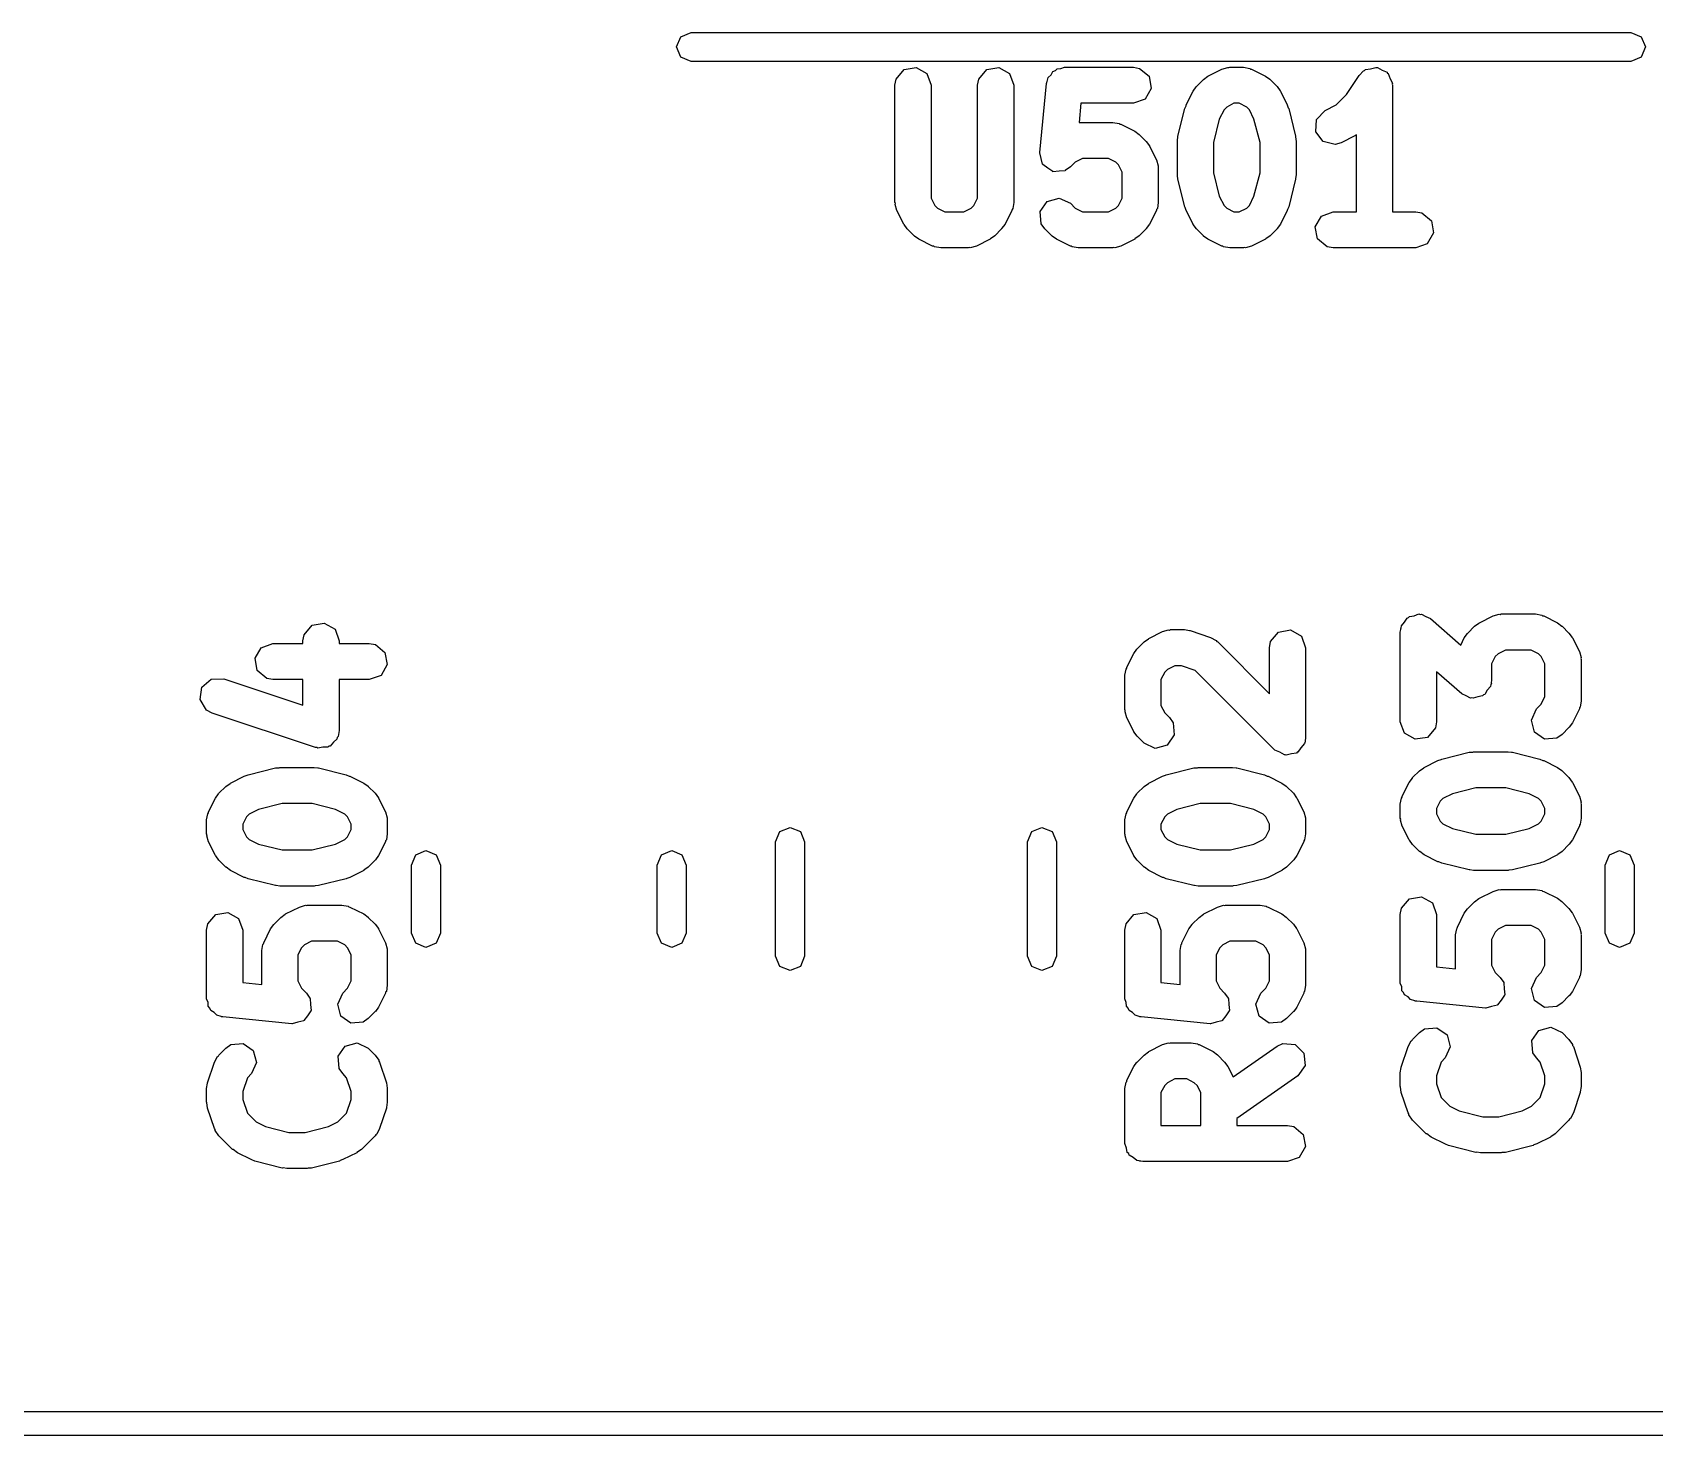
# Model space of a CAD drawing. Extents: x 59.1 to 151.1, y -119.5 to -80.2.
# Drawn here: x 104.79 to 111.52, y -118.05 to -112.23 of the extents above; entities that cross this region are included whole.
import ezdxf

# ---------------------------------------------------------------- set-up
doc = ezdxf.new("R2010")
doc.units = 0
doc.layers.add('BLACK', color=7, linetype='CONTINUOUS')

msp = doc.modelspace()

# ---------------------------------------------------------------- linework, layer by layer
at = {"layer": 'BLACK', "linetype": 'CONTINUOUS'}
for p, q in [((107.464, -112.288), (107.482, -112.246)), ((107.482, -112.246), (107.524, -112.228)), ((107.524, -112.228), (111.424, -112.228)), ((111.424, -112.228), (111.466, -112.246)), ((111.466, -112.246), (111.484, -112.288)), ((107.482, -112.33), (107.464, -112.288)), ((107.524, -112.348), (107.482, -112.33)), ((111.466, -112.33), (111.424, -112.348)), ((111.484, -112.288), (111.466, -112.33)), ((111.424, -112.348), (107.524, -112.348)), ((108.375, -112.422), (108.408, -112.382)), ((108.408, -112.382), (108.458, -112.374)), ((108.458, -112.374), (108.503, -112.399)), ((108.503, -112.399), (108.52, -112.447)), ((108.718, -112.422), (108.751, -112.382)), ((108.751, -112.382), (108.801, -112.374)), ((108.801, -112.374), (108.846, -112.399)), ((108.846, -112.399), (108.863, -112.447)), ((109.018, -112.404), (109.026, -112.39)), ((109.026, -112.39), (109.036, -112.386)), ((109.036, -112.386), (109.043, -112.379)), ((109.043, -112.379), (109.059, -112.378)), ((109.059, -112.378), (109.074, -112.372)), ((109.074, -112.372), (109.36, -112.372)), ((109.36, -112.372), (109.385, -112.377)), ((109.385, -112.377), (109.425, -112.41)), ((109.669, -112.409), (109.726, -112.38)), ((109.726, -112.38), (109.751, -112.373)), ((109.751, -112.373), (109.755, -112.374)), ((109.755, -112.374), (109.76, -112.372)), ((109.76, -112.372), (109.817, -112.372)), ((109.817, -112.372), (109.843, -112.377)), ((109.843, -112.377), (109.846, -112.38)), ((109.846, -112.38), (109.85, -112.38)), ((109.85, -112.38), (109.908, -112.409)), ((110.297, -112.406), (110.315, -112.387)), ((110.315, -112.387), (110.319, -112.386)), ((110.319, -112.386), (110.322, -112.382)), ((110.322, -112.382), (110.344, -112.379)), ((110.344, -112.379), (110.365, -112.373)), ((110.365, -112.373), (110.368, -112.374)), ((110.368, -112.374), (110.373, -112.374)), ((110.373, -112.374), (110.392, -112.384)), ((110.392, -112.384), (110.412, -112.393)), ((110.412, -112.393), (110.413, -112.397)), ((110.413, -112.397), (110.417, -112.399)), ((110.417, -112.399), (110.425, -112.42)), ((108.37, -112.447), (108.375, -112.422)), ((108.37, -112.933), (108.37, -112.447)), ((108.52, -112.447), (108.52, -112.915)), ((108.713, -112.447), (108.718, -112.422)), ((108.713, -112.915), (108.713, -112.447)), ((108.863, -112.447), (108.863, -112.933)), ((108.971, -112.726), (108.999, -112.44)), ((108.999, -112.44), (109, -112.436)), ((109, -112.434), (109.002, -112.432)), ((109, -112.436), (109, -112.434)), ((109.002, -112.432), (109.006, -112.415)), ((109.006, -112.415), (109.018, -112.404)), ((109.434, -112.46), (109.408, -112.505)), ((109.425, -112.41), (109.434, -112.46)), ((109.607, -112.471), (109.62, -112.453)), ((109.62, -112.453), (109.621, -112.452)), ((109.621, -112.452), (109.65, -112.423)), ((109.65, -112.423), (109.668, -112.41)), ((109.668, -112.41), (109.669, -112.409)), ((109.908, -112.409), (109.926, -112.422)), ((109.926, -112.422), (109.927, -112.423)), ((109.927, -112.423), (109.956, -112.452)), ((109.956, -112.452), (109.968, -112.47)), ((110.244, -112.485), (110.297, -112.406)), ((110.425, -112.42), (110.434, -112.439)), ((110.434, -112.439), (110.433, -112.443)), ((110.433, -112.443), (110.435, -112.447)), ((110.435, -112.447), (110.435, -112.972)), ((109.142, -112.522), (109.134, -112.601)), ((109.36, -112.522), (109.142, -112.522)), ((109.408, -112.505), (109.36, -112.522)), ((109.573, -112.544), (109.578, -112.532)), ((109.578, -112.528), (109.607, -112.471)), ((109.578, -112.532), (109.578, -112.528)), ((109.777, -112.522), (109.747, -112.538)), ((109.799, -112.522), (109.777, -112.522)), ((109.83, -112.538), (109.799, -112.522)), ((109.968, -112.47), (109.97, -112.471)), ((109.97, -112.471), (109.998, -112.528)), ((109.998, -112.528), (110.002, -112.541)), ((110.155, -112.552), (110.201, -112.529)), ((110.201, -112.529), (110.244, -112.485)), ((109.134, -112.601), (109.274, -112.601)), ((109.274, -112.601), (109.3, -112.606)), ((109.544, -112.658), (109.573, -112.544)), ((109.716, -112.588), (109.692, -112.685)), ((109.736, -112.549), (109.716, -112.588)), ((109.747, -112.538), (109.736, -112.549)), ((109.841, -112.549), (109.83, -112.538)), ((109.86, -112.588), (109.841, -112.549)), ((109.885, -112.685), (109.86, -112.588)), ((110.002, -112.541), (110.004, -112.544)), ((110.004, -112.544), (110.032, -112.658)), ((110.116, -112.64), (110.119, -112.589)), ((110.119, -112.589), (110.155, -112.552)), ((109.3, -112.606), (109.303, -112.608)), ((109.303, -112.608), (109.308, -112.609)), ((109.308, -112.609), (109.365, -112.637)), ((109.365, -112.637), (109.383, -112.651)), ((109.383, -112.651), (109.384, -112.652)), ((109.384, -112.652), (109.413, -112.68)), ((109.542, -112.676), (109.544, -112.661)), ((109.544, -112.661), (109.544, -112.658)), ((110.032, -112.658), (110.034, -112.673)), ((110.147, -112.681), (110.116, -112.64)), ((110.279, -112.657), (110.222, -112.686)), ((110.28, -112.656), (110.279, -112.657)), ((110.285, -112.653), (110.28, -112.656)), ((110.285, -112.972), (110.285, -112.653)), ((108.971, -112.727), (108.971, -112.726)), ((108.971, -112.726), (108.971, -112.726)), ((108.977, -112.751), (108.971, -112.727)), ((109.413, -112.68), (109.426, -112.698)), ((109.426, -112.698), (109.427, -112.7)), ((109.427, -112.7), (109.455, -112.757)), ((109.542, -112.819), (109.542, -112.676)), ((109.692, -112.685), (109.692, -112.81)), ((109.885, -112.81), (109.885, -112.685)), ((110.034, -112.673), (110.035, -112.676)), ((110.035, -112.676), (110.035, -112.819)), ((110.197, -112.693), (110.147, -112.681)), ((110.222, -112.686), (110.197, -112.693)), ((108.983, -112.775), (108.977, -112.751)), ((108.984, -112.776), (108.983, -112.775)), ((109.005, -112.791), (108.984, -112.776)), ((108.984, -112.776), (108.984, -112.776)), ((109.025, -112.805), (109.005, -112.791)), ((109.051, -112.803), (109.026, -112.806)), ((109.076, -112.802), (109.051, -112.803)), ((109.077, -112.801), (109.076, -112.802)), ((109.098, -112.786), (109.077, -112.801)), ((109.077, -112.801), (109.077, -112.801)), ((109.118, -112.766), (109.098, -112.786)), ((109.149, -112.751), (109.118, -112.766)), ((109.256, -112.751), (109.149, -112.751)), ((109.287, -112.766), (109.256, -112.751)), ((109.298, -112.778), (109.287, -112.766)), ((109.313, -112.808), (109.298, -112.778)), ((109.455, -112.757), (109.463, -112.782)), ((109.463, -112.782), (109.462, -112.786)), ((109.462, -112.786), (109.463, -112.79)), ((109.463, -112.79), (109.463, -112.933)), ((109.026, -112.805), (109.025, -112.805)), ((109.026, -112.806), (109.026, -112.805)), ((109.313, -112.915), (109.313, -112.808)), ((109.543, -112.822), (109.542, -112.819)), ((109.544, -112.837), (109.543, -112.822)), ((109.573, -112.951), (109.544, -112.837)), ((109.692, -112.81), (109.716, -112.907)), ((109.86, -112.907), (109.885, -112.81)), ((110.032, -112.837), (110.004, -112.951)), ((110.035, -112.819), (110.032, -112.834)), ((110.032, -112.834), (110.032, -112.837)), ((108.372, -112.937), (108.37, -112.933)), ((108.371, -112.942), (108.372, -112.937)), ((108.52, -112.915), (108.536, -112.946)), ((108.698, -112.946), (108.713, -112.915)), ((108.863, -112.933), (108.859, -112.959)), ((108.973, -112.971), (109.002, -112.929)), ((109.002, -112.929), (109.052, -112.916)), ((109.052, -112.916), (109.098, -112.937)), ((109.098, -112.937), (109.118, -112.957)), ((109.298, -112.946), (109.313, -112.915)), ((109.463, -112.933), (109.459, -112.959)), ((109.716, -112.907), (109.736, -112.946)), ((109.841, -112.946), (109.86, -112.907)), ((108.378, -112.967), (108.371, -112.942)), ((108.407, -113.024), (108.378, -112.967)), ((108.536, -112.946), (108.547, -112.957)), ((108.547, -112.957), (108.577, -112.972)), ((108.577, -112.972), (108.656, -112.972)), ((108.656, -112.972), (108.687, -112.957)), ((108.687, -112.957), (108.698, -112.946)), ((108.855, -112.967), (108.827, -113.024)), ((108.856, -112.962), (108.855, -112.967)), ((108.859, -112.959), (108.856, -112.962)), ((108.977, -113.022), (108.973, -112.971)), ((109.118, -112.957), (109.149, -112.972)), ((109.149, -112.972), (109.256, -112.972)), ((109.256, -112.972), (109.287, -112.957)), ((109.287, -112.957), (109.298, -112.946)), ((109.455, -112.967), (109.427, -113.024)), ((109.456, -112.962), (109.455, -112.967)), ((109.459, -112.959), (109.456, -112.962)), ((109.575, -112.954), (109.573, -112.951)), ((109.578, -112.967), (109.575, -112.954)), ((109.607, -113.024), (109.578, -112.967)), ((109.736, -112.946), (109.747, -112.957)), ((109.747, -112.957), (109.777, -112.972)), ((109.777, -112.972), (109.799, -112.972)), ((109.799, -112.972), (109.83, -112.957)), ((109.83, -112.957), (109.841, -112.946)), ((109.998, -112.967), (109.97, -113.024)), ((109.999, -112.963), (109.998, -112.967)), ((110.004, -112.951), (109.999, -112.963)), ((110.114, -113.034), (110.14, -112.99)), ((110.14, -112.99), (110.188, -112.972)), ((110.188, -112.972), (110.285, -112.972)), ((110.435, -112.972), (110.531, -112.972)), ((110.531, -112.972), (110.557, -112.977)), ((110.557, -112.977), (110.596, -113.01)), ((108.408, -113.025), (108.407, -113.024)), ((108.421, -113.043), (108.408, -113.025)), ((108.45, -113.072), (108.421, -113.043)), ((108.451, -113.073), (108.45, -113.072)), ((108.784, -113.072), (108.766, -113.085)), ((108.813, -113.043), (108.784, -113.072)), ((108.827, -113.024), (108.813, -113.042)), ((108.813, -113.042), (108.813, -113.043)), ((108.992, -113.043), (108.977, -113.022)), ((109.021, -113.072), (108.992, -113.043)), ((109.022, -113.073), (109.021, -113.072)), ((109.384, -113.072), (109.366, -113.085)), ((109.413, -113.043), (109.384, -113.072)), ((109.427, -113.024), (109.413, -113.042)), ((109.413, -113.042), (109.413, -113.043)), ((109.608, -113.025), (109.607, -113.024)), ((109.621, -113.043), (109.608, -113.025)), ((109.65, -113.072), (109.621, -113.043)), ((109.651, -113.073), (109.65, -113.072)), ((109.927, -113.072), (109.909, -113.085)), ((109.956, -113.043), (109.927, -113.072)), ((109.97, -113.024), (109.956, -113.042)), ((109.956, -113.042), (109.956, -113.043)), ((110.123, -113.085), (110.114, -113.034)), ((110.605, -113.06), (110.579, -113.105)), ((110.596, -113.01), (110.605, -113.06)), ((108.469, -113.086), (108.451, -113.073)), ((108.526, -113.115), (108.469, -113.086)), ((108.531, -113.115), (108.526, -113.115)), ((108.534, -113.118), (108.531, -113.115)), ((108.56, -113.122), (108.534, -113.118)), ((108.674, -113.122), (108.56, -113.122)), ((108.678, -113.121), (108.674, -113.122)), ((108.683, -113.122), (108.678, -113.121)), ((108.708, -113.115), (108.683, -113.122)), ((108.765, -113.086), (108.708, -113.115)), ((108.766, -113.085), (108.765, -113.086)), ((109.04, -113.086), (109.022, -113.073)), ((109.098, -113.115), (109.04, -113.086)), ((109.102, -113.115), (109.098, -113.115)), ((109.105, -113.118), (109.102, -113.115)), ((109.131, -113.122), (109.105, -113.118)), ((109.274, -113.122), (109.131, -113.122)), ((109.278, -113.121), (109.274, -113.122)), ((109.283, -113.122), (109.278, -113.121)), ((109.308, -113.115), (109.283, -113.122)), ((109.365, -113.086), (109.308, -113.115)), ((109.366, -113.085), (109.365, -113.086)), ((109.669, -113.086), (109.651, -113.073)), ((109.726, -113.115), (109.669, -113.086)), ((109.731, -113.115), (109.726, -113.115)), ((109.734, -113.118), (109.731, -113.115)), ((109.76, -113.122), (109.734, -113.118)), ((109.817, -113.122), (109.76, -113.122)), ((109.821, -113.121), (109.817, -113.122)), ((109.825, -113.122), (109.821, -113.121)), ((109.85, -113.115), (109.825, -113.122)), ((109.908, -113.086), (109.85, -113.115)), ((109.909, -113.085), (109.908, -113.086)), ((110.163, -113.118), (110.123, -113.085)), ((110.188, -113.122), (110.163, -113.118)), ((110.531, -113.122), (110.188, -113.122)), ((110.579, -113.105), (110.531, -113.122)), ((105.952, -114.688), (106.002, -114.679)), ((106.002, -114.679), (106.047, -114.704)), ((110.472, -114.69), (110.485, -114.675)), ((110.485, -114.675), (110.495, -114.658)), ((110.495, -114.658), (110.501, -114.656)), ((110.501, -114.656), (110.505, -114.651)), ((110.505, -114.651), (110.525, -114.648)), ((110.525, -114.648), (110.544, -114.641)), ((110.544, -114.641), (110.55, -114.643)), ((110.55, -114.643), (110.555, -114.642)), ((110.555, -114.642), (110.573, -114.652)), ((110.573, -114.652), (110.592, -114.66)), ((110.592, -114.66), (110.718, -114.77)), ((110.775, -114.692), (110.793, -114.679)), ((110.793, -114.679), (110.795, -114.678)), ((110.795, -114.678), (110.852, -114.649)), ((110.852, -114.649), (110.877, -114.642)), ((110.877, -114.642), (110.881, -114.643)), ((110.881, -114.643), (110.885, -114.641)), ((110.885, -114.641), (111.028, -114.641)), ((111.028, -114.641), (111.054, -114.646)), ((111.054, -114.646), (111.057, -114.649)), ((111.057, -114.649), (111.062, -114.649)), ((111.062, -114.649), (111.119, -114.678)), ((111.119, -114.678), (111.137, -114.691)), ((105.914, -114.753), (105.919, -114.727)), ((105.914, -114.763), (105.914, -114.753)), ((105.919, -114.727), (105.952, -114.688)), ((106.047, -114.704), (106.064, -114.753)), ((106.064, -114.753), (106.064, -114.763)), ((109.404, -114.757), (109.422, -114.744)), ((109.422, -114.744), (109.423, -114.743)), ((109.423, -114.743), (109.48, -114.714)), ((109.48, -114.714), (109.505, -114.707)), ((109.505, -114.707), (109.509, -114.708)), ((109.509, -114.708), (109.514, -114.706)), ((109.514, -114.706), (109.571, -114.706)), ((109.571, -114.706), (109.593, -114.71)), ((109.593, -114.71), (109.595, -114.71)), ((109.595, -114.71), (109.68, -114.739)), ((109.68, -114.739), (109.703, -114.751)), ((109.703, -114.751), (109.706, -114.755)), ((109.706, -114.755), (109.71, -114.757)), ((109.924, -114.781), (109.929, -114.755)), ((109.929, -114.755), (109.962, -114.716)), ((109.962, -114.716), (110.012, -114.707)), ((110.012, -114.707), (110.057, -114.733)), ((110.057, -114.733), (110.074, -114.781)), ((110.467, -114.716), (110.469, -114.705)), ((110.467, -115.088), (110.467, -114.716)), ((110.469, -114.702), (110.47, -114.699)), ((110.469, -114.705), (110.469, -114.702)), ((110.47, -114.699), (110.472, -114.69)), ((110.718, -114.77), (110.732, -114.74)), ((110.732, -114.74), (110.746, -114.722)), ((110.746, -114.722), (110.747, -114.72)), ((110.747, -114.72), (110.775, -114.692)), ((111.137, -114.691), (111.138, -114.692)), ((111.138, -114.692), (111.167, -114.72)), ((111.167, -114.72), (111.18, -114.739)), ((111.18, -114.739), (111.181, -114.74)), ((111.181, -114.74), (111.21, -114.797)), ((105.716, -114.825), (105.741, -114.781)), ((105.741, -114.781), (105.789, -114.763)), ((105.789, -114.763), (105.914, -114.763)), ((106.064, -114.763), (106.189, -114.763)), ((106.189, -114.763), (106.215, -114.768)), ((106.215, -114.768), (106.254, -114.801)), ((106.254, -114.801), (106.263, -114.851)), ((109.332, -114.862), (109.361, -114.805)), ((109.361, -114.805), (109.374, -114.787)), ((109.374, -114.787), (109.375, -114.785)), ((109.375, -114.785), (109.404, -114.757)), ((109.71, -114.757), (109.924, -114.972)), ((109.924, -114.972), (109.924, -114.781)), ((110.074, -114.781), (110.074, -115.153)), ((110.861, -114.818), (110.846, -114.848)), ((110.873, -114.806), (110.861, -114.818)), ((110.903, -114.791), (110.873, -114.806)), ((111.01, -114.791), (110.903, -114.791)), ((111.041, -114.806), (111.01, -114.791)), ((111.052, -114.818), (111.041, -114.806)), ((111.067, -114.848), (111.052, -114.818)), ((111.21, -114.797), (111.217, -114.822)), ((111.217, -114.822), (111.216, -114.826)), ((105.724, -114.876), (105.716, -114.825)), ((105.764, -114.909), (105.724, -114.876)), ((106.263, -114.851), (106.238, -114.896)), ((109.324, -114.895), (109.329, -114.87)), ((109.329, -114.87), (109.332, -114.866)), ((109.332, -114.866), (109.332, -114.862)), ((109.49, -114.883), (109.474, -114.913)), ((109.501, -114.871), (109.49, -114.883)), ((109.531, -114.856), (109.501, -114.871)), ((109.559, -114.856), (109.531, -114.856)), ((109.616, -114.875), (109.559, -114.856)), ((109.946, -115.206), (109.616, -114.875)), ((110.722, -114.973), (110.617, -114.881)), ((110.617, -114.881), (110.617, -115.088)), ((110.846, -114.848), (110.846, -114.916)), ((111.067, -114.984), (111.067, -114.848)), ((111.216, -114.826), (111.217, -114.83)), ((111.217, -114.83), (111.217, -115.002)), ((105.487, -114.996), (105.495, -114.945)), ((105.495, -114.945), (105.533, -114.911)), ((105.533, -114.911), (105.585, -114.91)), ((105.585, -114.91), (105.914, -115.02)), ((105.789, -114.913), (105.764, -114.909)), ((105.914, -114.913), (105.789, -114.913)), ((105.914, -115.02), (105.914, -114.913)), ((106.189, -114.913), (106.064, -114.913)), ((106.064, -114.913), (106.064, -115.124)), ((106.238, -114.896), (106.189, -114.913)), ((109.324, -115.038), (109.324, -114.895)), ((109.474, -114.913), (109.474, -115.021)), ((110.841, -114.942), (110.828, -114.957)), ((110.843, -114.933), (110.841, -114.942)), ((110.845, -114.931), (110.843, -114.933)), ((110.846, -114.916), (110.844, -114.927)), ((110.844, -114.927), (110.845, -114.931)), ((105.514, -115.04), (105.487, -114.996)), ((109.474, -115.021), (109.49, -115.051)), ((110.74, -114.98), (110.722, -114.973)), ((110.758, -114.99), (110.74, -114.98)), ((110.764, -114.989), (110.758, -114.99)), ((110.769, -114.991), (110.764, -114.989)), ((110.789, -114.985), (110.769, -114.991)), ((110.808, -114.981), (110.789, -114.985)), ((110.812, -114.977), (110.808, -114.981)), ((110.818, -114.975), (110.812, -114.977)), ((110.828, -114.957), (110.818, -114.975)), ((111.032, -115.035), (111.052, -115.015)), ((111.052, -115.015), (111.067, -114.984)), ((111.217, -115.002), (111.213, -115.028)), ((105.537, -115.052), (105.514, -115.04)), ((105.966, -115.195), (105.537, -115.052)), ((109.326, -115.042), (109.324, -115.038)), ((109.325, -115.047), (109.326, -115.042)), ((109.332, -115.072), (109.325, -115.047)), ((109.361, -115.129), (109.332, -115.072)), ((109.49, -115.051), (109.51, -115.071)), ((109.51, -115.071), (109.525, -115.092)), ((110.485, -115.136), (110.467, -115.088)), ((110.617, -115.088), (110.613, -115.113)), ((111.011, -115.081), (111.032, -115.035)), ((111.024, -115.131), (111.011, -115.081)), ((111.21, -115.035), (111.181, -115.093)), ((111.213, -115.028), (111.21, -115.031)), ((111.21, -115.031), (111.21, -115.035)), ((106.056, -115.154), (106.055, -115.16)), ((106.06, -115.15), (106.056, -115.154)), ((106.064, -115.124), (106.06, -115.15)), ((109.362, -115.13), (109.361, -115.129)), ((109.375, -115.148), (109.362, -115.13)), ((109.404, -115.177), (109.375, -115.148)), ((109.529, -115.143), (109.5, -115.185)), ((109.525, -115.092), (109.529, -115.143)), ((110.074, -115.153), (110.072, -115.169)), ((110.529, -115.161), (110.485, -115.136)), ((110.58, -115.153), (110.529, -115.161)), ((110.613, -115.113), (110.58, -115.153)), ((111.066, -115.16), (111.024, -115.131)), ((111.117, -115.156), (111.066, -115.16)), ((111.138, -115.141), (111.117, -115.156)), ((111.167, -115.112), (111.138, -115.141)), ((111.168, -115.111), (111.167, -115.112)), ((111.181, -115.093), (111.168, -115.111)), ((105.971, -115.195), (105.966, -115.195)), ((105.976, -115.198), (105.971, -115.195)), ((105.997, -115.194), (105.976, -115.198)), ((106.017, -115.194), (105.997, -115.194)), ((106.021, -115.19), (106.017, -115.194)), ((106.027, -115.189), (106.021, -115.19)), ((106.04, -115.173), (106.027, -115.189)), ((106.055, -115.16), (106.04, -115.173)), ((109.45, -115.199), (109.404, -115.177)), ((109.5, -115.185), (109.45, -115.199)), ((109.967, -115.215), (109.946, -115.206)), ((109.986, -115.226), (109.967, -115.215)), ((109.99, -115.226), (109.986, -115.226)), ((109.993, -115.227), (109.99, -115.226)), ((110.015, -115.221), (109.993, -115.227)), ((110.037, -115.218), (110.015, -115.221)), ((110.039, -115.215), (110.037, -115.218)), ((110.042, -115.214), (110.039, -115.215)), ((110.055, -115.196), (110.042, -115.214)), ((110.07, -115.178), (110.055, -115.196)), ((110.071, -115.174), (110.07, -115.178)), ((110.072, -115.172), (110.071, -115.174)), ((110.072, -115.169), (110.072, -115.172)), ((110.639, -115.243), (110.753, -115.215)), ((110.753, -115.215), (110.768, -115.214)), ((110.768, -115.214), (110.771, -115.213)), ((110.771, -115.213), (110.914, -115.213)), ((110.914, -115.213), (110.929, -115.215)), ((110.929, -115.215), (110.932, -115.215)), ((110.932, -115.215), (111.046, -115.243)), ((105.686, -115.308), (105.8, -115.28)), ((105.8, -115.28), (105.815, -115.279)), ((105.815, -115.279), (105.818, -115.278)), ((105.818, -115.278), (105.961, -115.278)), ((105.961, -115.278), (105.976, -115.28)), ((105.976, -115.28), (105.979, -115.28)), ((105.979, -115.28), (106.093, -115.308)), ((109.496, -115.308), (109.61, -115.28)), ((109.61, -115.28), (109.625, -115.279)), ((109.625, -115.279), (109.628, -115.278)), ((109.628, -115.278), (109.771, -115.278)), ((109.771, -115.278), (109.786, -115.28)), ((109.786, -115.28), (109.789, -115.28)), ((109.789, -115.28), (109.903, -115.308)), ((110.518, -115.32), (110.547, -115.292)), ((110.547, -115.292), (110.565, -115.279)), ((110.565, -115.279), (110.566, -115.278)), ((110.566, -115.278), (110.623, -115.249)), ((110.623, -115.249), (110.636, -115.245)), ((110.636, -115.245), (110.639, -115.243)), ((111.046, -115.243), (111.058, -115.249)), ((111.058, -115.249), (111.062, -115.249)), ((111.062, -115.249), (111.119, -115.278)), ((111.119, -115.278), (111.137, -115.291)), ((111.137, -115.291), (111.138, -115.292)), ((111.138, -115.292), (111.167, -115.32)), ((105.565, -115.385), (105.594, -115.357)), ((105.594, -115.357), (105.612, -115.344)), ((105.612, -115.344), (105.613, -115.343)), ((105.613, -115.343), (105.67, -115.314)), ((105.67, -115.314), (105.683, -115.31)), ((105.683, -115.31), (105.686, -115.308)), ((106.093, -115.308), (106.105, -115.314)), ((106.105, -115.314), (106.109, -115.314)), ((106.109, -115.314), (106.166, -115.343)), ((106.166, -115.343), (106.184, -115.356)), ((106.184, -115.356), (106.185, -115.357)), ((106.185, -115.357), (106.214, -115.385)), ((109.375, -115.385), (109.404, -115.357)), ((109.404, -115.357), (109.422, -115.344)), ((109.422, -115.344), (109.423, -115.343)), ((109.423, -115.343), (109.48, -115.314)), ((109.48, -115.314), (109.493, -115.31)), ((109.493, -115.31), (109.496, -115.308)), ((109.903, -115.308), (109.915, -115.314)), ((109.915, -115.314), (109.919, -115.314)), ((109.919, -115.314), (109.976, -115.343)), ((109.976, -115.343), (109.994, -115.356)), ((109.994, -115.356), (109.995, -115.357)), ((109.995, -115.357), (110.024, -115.385)), ((110.475, -115.397), (110.504, -115.34)), ((110.504, -115.34), (110.517, -115.322)), ((110.517, -115.322), (110.518, -115.32)), ((111.167, -115.32), (111.18, -115.339)), ((111.18, -115.339), (111.181, -115.34)), ((111.181, -115.34), (111.21, -115.397)), ((105.522, -115.462), (105.551, -115.405)), ((105.551, -115.405), (105.564, -115.387)), ((105.564, -115.387), (105.565, -115.385)), ((105.827, -115.428), (105.73, -115.452)), ((105.952, -115.428), (105.827, -115.428)), ((106.049, -115.452), (105.952, -115.428)), ((106.214, -115.385), (106.227, -115.404)), ((106.227, -115.404), (106.228, -115.405)), ((106.228, -115.405), (106.257, -115.462)), ((109.332, -115.462), (109.361, -115.405)), ((109.361, -115.405), (109.374, -115.387)), ((109.374, -115.387), (109.375, -115.385)), ((109.637, -115.428), (109.54, -115.452)), ((109.762, -115.428), (109.637, -115.428)), ((109.859, -115.452), (109.762, -115.428)), ((110.024, -115.385), (110.037, -115.404)), ((110.037, -115.404), (110.038, -115.405)), ((110.038, -115.405), (110.067, -115.462)), ((110.467, -115.43), (110.472, -115.405)), ((110.472, -115.405), (110.475, -115.401)), ((110.475, -115.401), (110.475, -115.397)), ((110.633, -115.418), (110.617, -115.448)), ((110.644, -115.406), (110.633, -115.418)), ((110.683, -115.387), (110.644, -115.406)), ((110.78, -115.363), (110.683, -115.387)), ((110.905, -115.363), (110.78, -115.363)), ((111.002, -115.387), (110.905, -115.363)), ((111.041, -115.406), (111.002, -115.387)), ((111.052, -115.418), (111.041, -115.406)), ((111.067, -115.448), (111.052, -115.418)), ((111.21, -115.397), (111.217, -115.422)), ((111.217, -115.422), (111.216, -115.426)), ((111.216, -115.426), (111.217, -115.43)), ((105.514, -115.495), (105.519, -115.47)), ((105.514, -115.553), (105.514, -115.495)), ((105.519, -115.47), (105.522, -115.466)), ((105.522, -115.466), (105.522, -115.462)), ((105.68, -115.483), (105.664, -115.513)), ((105.691, -115.471), (105.68, -115.483)), ((105.73, -115.452), (105.691, -115.471)), ((106.088, -115.471), (106.049, -115.452)), ((106.099, -115.483), (106.088, -115.471)), ((106.114, -115.513), (106.099, -115.483)), ((106.257, -115.462), (106.264, -115.487)), ((106.264, -115.487), (106.263, -115.491)), ((106.263, -115.491), (106.264, -115.495)), ((106.264, -115.495), (106.264, -115.553)), ((109.324, -115.495), (109.329, -115.47)), ((109.324, -115.553), (109.324, -115.495)), ((109.329, -115.47), (109.332, -115.466)), ((109.332, -115.466), (109.332, -115.462)), ((109.49, -115.483), (109.474, -115.513)), ((109.501, -115.471), (109.49, -115.483)), ((109.54, -115.452), (109.501, -115.471)), ((109.898, -115.471), (109.859, -115.452)), ((109.909, -115.483), (109.898, -115.471)), ((109.924, -115.513), (109.909, -115.483)), ((110.067, -115.462), (110.074, -115.487)), ((110.074, -115.487), (110.073, -115.491)), ((110.073, -115.491), (110.074, -115.495)), ((110.074, -115.495), (110.074, -115.553)), ((110.467, -115.488), (110.467, -115.43)), ((110.469, -115.492), (110.467, -115.488)), ((110.468, -115.496), (110.469, -115.492)), ((110.617, -115.448), (110.617, -115.47)), ((110.617, -115.47), (110.633, -115.5)), ((111.052, -115.5), (111.067, -115.47)), ((111.067, -115.47), (111.067, -115.448)), ((111.217, -115.488), (111.213, -115.513)), ((111.217, -115.43), (111.217, -115.488)), ((105.516, -115.557), (105.514, -115.553)), ((105.515, -115.561), (105.516, -115.557)), ((105.522, -115.586), (105.515, -115.561)), ((105.664, -115.513), (105.664, -115.535)), ((105.664, -115.535), (105.68, -115.565)), ((106.099, -115.565), (106.114, -115.535)), ((106.114, -115.535), (106.114, -115.513)), ((106.264, -115.553), (106.26, -115.578)), ((107.875, -115.587), (107.893, -115.544)), ((107.893, -115.544), (107.935, -115.527)), ((107.935, -115.527), (107.978, -115.544)), ((107.978, -115.544), (107.995, -115.587)), ((108.92, -115.587), (108.938, -115.544)), ((108.938, -115.544), (108.98, -115.527)), ((108.98, -115.527), (109.023, -115.544)), ((109.023, -115.544), (109.04, -115.587)), ((109.326, -115.557), (109.324, -115.553)), ((109.325, -115.561), (109.326, -115.557)), ((109.332, -115.586), (109.325, -115.561)), ((109.474, -115.513), (109.474, -115.535)), ((109.474, -115.535), (109.49, -115.565)), ((109.909, -115.565), (109.924, -115.535)), ((109.924, -115.535), (109.924, -115.513)), ((110.074, -115.553), (110.07, -115.578)), ((110.475, -115.521), (110.468, -115.496)), ((110.504, -115.578), (110.475, -115.521)), ((110.633, -115.5), (110.644, -115.512)), ((110.644, -115.512), (110.683, -115.531)), ((110.683, -115.531), (110.78, -115.555)), ((110.78, -115.555), (110.905, -115.555)), ((110.905, -115.555), (111.002, -115.531)), ((111.002, -115.531), (111.041, -115.512)), ((111.041, -115.512), (111.052, -115.5)), ((111.21, -115.521), (111.181, -115.578)), ((111.213, -115.513), (111.21, -115.517)), ((111.21, -115.517), (111.21, -115.521)), ((105.551, -115.643), (105.522, -115.586)), ((105.68, -115.565), (105.691, -115.577)), ((105.691, -115.577), (105.73, -115.596)), ((105.73, -115.596), (105.827, -115.62)), ((105.827, -115.62), (105.952, -115.62)), ((105.952, -115.62), (106.049, -115.596)), ((106.049, -115.596), (106.088, -115.577)), ((106.088, -115.577), (106.099, -115.565)), ((106.257, -115.586), (106.228, -115.643)), ((106.26, -115.578), (106.257, -115.582)), ((106.257, -115.582), (106.257, -115.586)), ((106.382, -115.641), (106.424, -115.623)), ((106.424, -115.623), (106.466, -115.641)), ((107.402, -115.641), (107.444, -115.623)), ((107.444, -115.623), (107.486, -115.641)), ((107.875, -116.061), (107.875, -115.587)), ((107.995, -115.587), (107.995, -116.061)), ((108.92, -116.061), (108.92, -115.587)), ((109.04, -115.587), (109.04, -116.061)), ((109.361, -115.643), (109.332, -115.586)), ((109.49, -115.565), (109.501, -115.577)), ((109.501, -115.577), (109.54, -115.596)), ((109.54, -115.596), (109.637, -115.62)), ((109.637, -115.62), (109.762, -115.62)), ((109.762, -115.62), (109.859, -115.596)), ((109.859, -115.596), (109.898, -115.577)), ((109.898, -115.577), (109.909, -115.565)), ((110.067, -115.586), (110.038, -115.643)), ((110.07, -115.578), (110.067, -115.582)), ((110.067, -115.582), (110.067, -115.586)), ((110.505, -115.579), (110.504, -115.578)), ((110.518, -115.598), (110.505, -115.579)), ((110.547, -115.626), (110.518, -115.598)), ((110.548, -115.627), (110.547, -115.626)), ((110.566, -115.64), (110.548, -115.627)), ((111.138, -115.626), (111.12, -115.639)), ((111.167, -115.598), (111.138, -115.626)), ((111.168, -115.596), (111.167, -115.598)), ((111.181, -115.578), (111.168, -115.596)), ((111.335, -115.641), (111.377, -115.623)), ((111.377, -115.623), (111.419, -115.641)), ((105.552, -115.644), (105.551, -115.643)), ((105.565, -115.663), (105.552, -115.644)), ((105.594, -115.691), (105.565, -115.663)), ((105.595, -115.692), (105.594, -115.691)), ((105.613, -115.705), (105.595, -115.692)), ((106.185, -115.691), (106.167, -115.704)), ((106.214, -115.663), (106.185, -115.691)), ((106.215, -115.661), (106.214, -115.663)), ((106.228, -115.643), (106.215, -115.661)), ((106.364, -115.683), (106.382, -115.641)), ((106.364, -115.965), (106.364, -115.683)), ((106.466, -115.641), (106.484, -115.683)), ((106.484, -115.683), (106.484, -115.965)), ((107.384, -115.683), (107.402, -115.641)), ((107.384, -115.965), (107.384, -115.683)), ((107.486, -115.641), (107.504, -115.683)), ((107.504, -115.683), (107.504, -115.965)), ((109.362, -115.644), (109.361, -115.643)), ((109.375, -115.663), (109.362, -115.644)), ((109.404, -115.691), (109.375, -115.663)), ((109.405, -115.692), (109.404, -115.691)), ((109.423, -115.705), (109.405, -115.692)), ((109.995, -115.691), (109.977, -115.704)), ((110.024, -115.663), (109.995, -115.691)), ((110.025, -115.661), (110.024, -115.663)), ((110.038, -115.643), (110.025, -115.661)), ((110.623, -115.669), (110.566, -115.64)), ((110.627, -115.669), (110.623, -115.669)), ((110.639, -115.675), (110.627, -115.669)), ((110.753, -115.703), (110.639, -115.675)), ((111.046, -115.675), (110.932, -115.703)), ((111.049, -115.673), (111.046, -115.675)), ((111.062, -115.669), (111.049, -115.673)), ((111.119, -115.64), (111.062, -115.669)), ((111.12, -115.639), (111.119, -115.64)), ((111.317, -115.683), (111.335, -115.641)), ((111.317, -115.965), (111.317, -115.683)), ((111.419, -115.641), (111.437, -115.683)), ((111.437, -115.683), (111.437, -115.965)), ((105.67, -115.734), (105.613, -115.705)), ((105.674, -115.734), (105.67, -115.734)), ((105.686, -115.74), (105.674, -115.734)), ((105.8, -115.768), (105.686, -115.74)), ((106.093, -115.74), (105.979, -115.768)), ((106.096, -115.738), (106.093, -115.74)), ((106.109, -115.734), (106.096, -115.738)), ((106.166, -115.705), (106.109, -115.734)), ((106.167, -115.704), (106.166, -115.705)), ((109.48, -115.734), (109.423, -115.705)), ((109.484, -115.734), (109.48, -115.734)), ((109.496, -115.74), (109.484, -115.734)), ((109.61, -115.768), (109.496, -115.74)), ((109.903, -115.74), (109.789, -115.768)), ((109.906, -115.738), (109.903, -115.74)), ((109.919, -115.734), (109.906, -115.738)), ((109.976, -115.705), (109.919, -115.734)), ((109.977, -115.704), (109.976, -115.705)), ((110.756, -115.703), (110.753, -115.703)), ((110.771, -115.705), (110.756, -115.703)), ((110.914, -115.705), (110.771, -115.705)), ((110.917, -115.704), (110.914, -115.705)), ((110.932, -115.703), (110.917, -115.704)), ((105.803, -115.768), (105.8, -115.768)), ((105.818, -115.77), (105.803, -115.768)), ((105.961, -115.77), (105.818, -115.77)), ((105.964, -115.769), (105.961, -115.77)), ((105.979, -115.768), (105.964, -115.769)), ((109.613, -115.768), (109.61, -115.768)), ((109.628, -115.77), (109.613, -115.768)), ((109.771, -115.77), (109.628, -115.77)), ((109.774, -115.769), (109.771, -115.77)), ((109.789, -115.768), (109.774, -115.769)), ((110.472, -115.862), (110.505, -115.823)), ((110.505, -115.823), (110.555, -115.814)), ((110.555, -115.814), (110.6, -115.839)), ((110.775, -115.835), (110.793, -115.822)), ((110.793, -115.822), (110.795, -115.82)), ((110.795, -115.82), (110.852, -115.792)), ((110.852, -115.792), (110.877, -115.784)), ((110.877, -115.784), (110.881, -115.786)), ((110.881, -115.786), (110.885, -115.784)), ((110.885, -115.784), (111.028, -115.784)), ((111.028, -115.784), (111.054, -115.789)), ((111.054, -115.789), (111.057, -115.791)), ((111.057, -115.791), (111.062, -115.792)), ((111.062, -115.792), (111.119, -115.82)), ((111.119, -115.82), (111.137, -115.834)), ((105.519, -115.927), (105.552, -115.888)), ((105.552, -115.888), (105.602, -115.879)), ((105.602, -115.879), (105.647, -115.904)), ((105.822, -115.9), (105.84, -115.887)), ((105.84, -115.887), (105.842, -115.885)), ((105.842, -115.885), (105.899, -115.857)), ((105.899, -115.857), (105.924, -115.849)), ((105.924, -115.849), (105.928, -115.851)), ((105.928, -115.851), (105.932, -115.849)), ((105.932, -115.849), (106.075, -115.849)), ((106.075, -115.849), (106.101, -115.854)), ((106.101, -115.854), (106.104, -115.856)), ((106.104, -115.856), (106.109, -115.857)), ((106.109, -115.857), (106.166, -115.885)), ((106.166, -115.885), (106.184, -115.899)), ((106.184, -115.899), (106.185, -115.9)), ((109.329, -115.927), (109.362, -115.888)), ((109.362, -115.888), (109.412, -115.879)), ((109.412, -115.879), (109.457, -115.904)), ((109.632, -115.9), (109.65, -115.887)), ((109.65, -115.887), (109.652, -115.885)), ((109.652, -115.885), (109.709, -115.857)), ((109.709, -115.857), (109.734, -115.849)), ((109.734, -115.849), (109.738, -115.851)), ((109.738, -115.851), (109.742, -115.849)), ((109.742, -115.849), (109.885, -115.849)), ((109.885, -115.849), (109.911, -115.854)), ((109.911, -115.854), (109.914, -115.856)), ((109.914, -115.856), (109.919, -115.857)), ((109.919, -115.857), (109.976, -115.885)), ((109.976, -115.885), (109.994, -115.899)), ((109.994, -115.899), (109.995, -115.9)), ((110.467, -115.888), (110.472, -115.862)), ((110.467, -116.173), (110.467, -115.888)), ((110.6, -115.839), (110.617, -115.888)), ((110.617, -115.888), (110.617, -116.105)), ((110.704, -115.94), (110.732, -115.883)), ((110.732, -115.883), (110.746, -115.865)), ((110.746, -115.865), (110.747, -115.863)), ((110.747, -115.863), (110.775, -115.835)), ((111.137, -115.834), (111.138, -115.835)), ((111.138, -115.835), (111.167, -115.863)), ((111.167, -115.863), (111.18, -115.881)), ((111.18, -115.881), (111.181, -115.883)), ((111.181, -115.883), (111.21, -115.94)), ((105.514, -115.953), (105.519, -115.927)), ((105.514, -116.238), (105.514, -115.953)), ((105.647, -115.904), (105.664, -115.953)), ((105.664, -115.953), (105.664, -116.17)), ((105.751, -116.005), (105.779, -115.948)), ((105.779, -115.948), (105.793, -115.93)), ((105.793, -115.93), (105.794, -115.928)), ((105.794, -115.928), (105.822, -115.9)), ((106.185, -115.9), (106.214, -115.928)), ((106.214, -115.928), (106.227, -115.946)), ((106.227, -115.946), (106.228, -115.948)), ((106.228, -115.948), (106.257, -116.005)), ((106.382, -116.007), (106.364, -115.965)), ((106.484, -115.965), (106.466, -116.007)), ((107.402, -116.007), (107.384, -115.965)), ((107.504, -115.965), (107.486, -116.007)), ((109.324, -115.953), (109.329, -115.927)), ((109.324, -116.238), (109.324, -115.953)), ((109.457, -115.904), (109.474, -115.953)), ((109.474, -115.953), (109.474, -116.17)), ((109.561, -116.005), (109.589, -115.948)), ((109.589, -115.948), (109.603, -115.93)), ((109.603, -115.93), (109.604, -115.928)), ((109.604, -115.928), (109.632, -115.9)), ((109.995, -115.9), (110.024, -115.928)), ((110.024, -115.928), (110.037, -115.946)), ((110.037, -115.946), (110.038, -115.948)), ((110.038, -115.948), (110.067, -116.005)), ((110.696, -115.973), (110.701, -115.948)), ((110.701, -115.948), (110.703, -115.944)), ((110.703, -115.944), (110.704, -115.94)), ((110.861, -115.961), (110.846, -115.991)), ((110.873, -115.949), (110.861, -115.961)), ((110.903, -115.934), (110.873, -115.949)), ((111.01, -115.934), (110.903, -115.934)), ((111.041, -115.949), (111.01, -115.934)), ((111.052, -115.961), (111.041, -115.949)), ((111.067, -115.991), (111.052, -115.961)), ((111.21, -115.94), (111.217, -115.965)), ((111.217, -115.965), (111.216, -115.969)), ((111.335, -116.007), (111.317, -115.965)), ((111.437, -115.965), (111.419, -116.007)), ((105.743, -116.038), (105.748, -116.013)), ((105.748, -116.013), (105.75, -116.009)), ((105.75, -116.009), (105.751, -116.005)), ((105.908, -116.026), (105.893, -116.056)), ((105.92, -116.014), (105.908, -116.026)), ((105.95, -115.999), (105.92, -116.014)), ((106.057, -115.999), (105.95, -115.999)), ((106.088, -116.014), (106.057, -115.999)), ((106.099, -116.026), (106.088, -116.014)), ((106.114, -116.056), (106.099, -116.026)), ((106.257, -116.005), (106.264, -116.03)), ((106.264, -116.03), (106.263, -116.034)), ((106.424, -116.025), (106.382, -116.007)), ((106.466, -116.007), (106.424, -116.025)), ((107.444, -116.025), (107.402, -116.007)), ((107.486, -116.007), (107.444, -116.025)), ((109.553, -116.038), (109.558, -116.013)), ((109.558, -116.013), (109.56, -116.009)), ((109.56, -116.009), (109.561, -116.005)), ((109.718, -116.026), (109.703, -116.056)), ((109.73, -116.014), (109.718, -116.026)), ((109.76, -115.999), (109.73, -116.014)), ((109.867, -115.999), (109.76, -115.999)), ((109.898, -116.014), (109.867, -115.999)), ((109.909, -116.026), (109.898, -116.014)), ((109.924, -116.056), (109.909, -116.026)), ((110.067, -116.005), (110.074, -116.03)), ((110.074, -116.03), (110.073, -116.034)), ((110.696, -116.113), (110.696, -115.973)), ((110.846, -115.991), (110.846, -116.098)), ((111.067, -116.098), (111.067, -115.991)), ((111.216, -115.969), (111.217, -115.973)), ((111.217, -115.973), (111.217, -116.116)), ((111.377, -116.025), (111.335, -116.007)), ((111.419, -116.007), (111.377, -116.025)), ((105.743, -116.178), (105.743, -116.038)), ((105.893, -116.056), (105.893, -116.163)), ((106.114, -116.163), (106.114, -116.056)), ((106.263, -116.034), (106.264, -116.038)), ((106.264, -116.038), (106.264, -116.181)), ((107.893, -116.104), (107.875, -116.061)), ((107.995, -116.061), (107.978, -116.104)), ((108.938, -116.104), (108.92, -116.061)), ((109.04, -116.061), (109.023, -116.104)), ((109.553, -116.178), (109.553, -116.038)), ((109.703, -116.056), (109.703, -116.163)), ((109.924, -116.163), (109.924, -116.056)), ((110.073, -116.034), (110.074, -116.038)), ((110.074, -116.038), (110.074, -116.181)), ((110.846, -116.098), (110.861, -116.129)), ((111.052, -116.129), (111.067, -116.098)), ((105.893, -116.163), (105.908, -116.194)), ((106.099, -116.194), (106.114, -116.163)), ((107.935, -116.121), (107.893, -116.104)), ((107.978, -116.104), (107.935, -116.121)), ((108.98, -116.121), (108.938, -116.104)), ((109.023, -116.104), (108.98, -116.121)), ((109.703, -116.163), (109.718, -116.194)), ((109.909, -116.194), (109.924, -116.163)), ((110.617, -116.105), (110.696, -116.113)), ((110.861, -116.129), (110.881, -116.149)), ((110.881, -116.149), (110.896, -116.17)), ((111.011, -116.195), (111.032, -116.149)), ((111.032, -116.149), (111.052, -116.129)), ((111.21, -116.15), (111.181, -116.207)), ((111.213, -116.142), (111.21, -116.145)), ((111.21, -116.145), (111.21, -116.15)), ((111.217, -116.116), (111.213, -116.142)), ((105.664, -116.17), (105.743, -116.178)), ((105.908, -116.194), (105.928, -116.214)), ((105.928, -116.214), (105.943, -116.235)), ((105.943, -116.235), (105.943, -116.236)), ((106.058, -116.26), (106.079, -116.214)), ((106.079, -116.214), (106.099, -116.194)), ((106.257, -116.215), (106.228, -116.272)), ((106.26, -116.207), (106.257, -116.21)), ((106.257, -116.21), (106.257, -116.215)), ((106.264, -116.181), (106.26, -116.207)), ((109.474, -116.17), (109.553, -116.178)), ((109.718, -116.194), (109.738, -116.214)), ((109.738, -116.214), (109.753, -116.235)), ((109.753, -116.235), (109.753, -116.236)), ((109.868, -116.26), (109.889, -116.214)), ((109.889, -116.214), (109.909, -116.194)), ((110.067, -116.215), (110.038, -116.272)), ((110.07, -116.207), (110.067, -116.21)), ((110.067, -116.21), (110.067, -116.215)), ((110.074, -116.181), (110.07, -116.207)), ((110.473, -116.188), (110.467, -116.173)), ((110.474, -116.204), (110.473, -116.188)), ((110.481, -116.212), (110.474, -116.204)), ((110.485, -116.221), (110.481, -116.212)), ((110.499, -116.229), (110.485, -116.221)), ((110.51, -116.241), (110.499, -116.229)), ((110.9, -116.222), (110.886, -116.243)), ((110.896, -116.17), (110.896, -116.171)), ((110.896, -116.171), (110.897, -116.171)), ((110.897, -116.171), (110.898, -116.196)), ((110.898, -116.196), (110.901, -116.221)), ((110.901, -116.221), (110.9, -116.222)), ((110.9, -116.222), (110.9, -116.222)), ((111.024, -116.245), (111.011, -116.195)), ((111.167, -116.226), (111.138, -116.255)), ((111.168, -116.225), (111.167, -116.226)), ((111.181, -116.207), (111.168, -116.225)), ((105.52, -116.253), (105.514, -116.238)), ((105.521, -116.269), (105.52, -116.253)), ((105.528, -116.277), (105.521, -116.269)), ((105.532, -116.286), (105.528, -116.277)), ((105.546, -116.294), (105.532, -116.286)), ((105.557, -116.306), (105.546, -116.294)), ((105.947, -116.287), (105.933, -116.308)), ((105.943, -116.236), (105.944, -116.236)), ((105.944, -116.236), (105.945, -116.261)), ((105.945, -116.261), (105.948, -116.286)), ((105.948, -116.286), (105.947, -116.287)), ((105.947, -116.287), (105.947, -116.287)), ((106.071, -116.31), (106.058, -116.26)), ((106.214, -116.291), (106.185, -116.32)), ((106.215, -116.29), (106.214, -116.291)), ((106.228, -116.272), (106.215, -116.29)), ((109.33, -116.253), (109.324, -116.238)), ((109.331, -116.269), (109.33, -116.253)), ((109.338, -116.277), (109.331, -116.269)), ((109.342, -116.286), (109.338, -116.277)), ((109.356, -116.294), (109.342, -116.286)), ((109.367, -116.306), (109.356, -116.294)), ((109.757, -116.287), (109.743, -116.308)), ((109.753, -116.236), (109.754, -116.236)), ((109.754, -116.236), (109.755, -116.261)), ((109.755, -116.261), (109.758, -116.286)), ((109.758, -116.286), (109.757, -116.287)), ((109.757, -116.287), (109.757, -116.287)), ((109.881, -116.31), (109.868, -116.26)), ((110.024, -116.291), (109.995, -116.32)), ((110.025, -116.29), (110.024, -116.291)), ((110.038, -116.272), (110.025, -116.29)), ((110.527, -116.246), (110.51, -116.241)), ((110.529, -116.247), (110.527, -116.246)), ((110.531, -116.247), (110.529, -116.247)), ((110.535, -116.248), (110.531, -116.247)), ((110.821, -116.276), (110.535, -116.248)), ((110.822, -116.277), (110.821, -116.276)), ((110.821, -116.276), (110.821, -116.276)), ((110.846, -116.27), (110.822, -116.277)), ((110.87, -116.264), (110.846, -116.27)), ((110.871, -116.263), (110.87, -116.264)), ((110.886, -116.243), (110.871, -116.263)), ((110.871, -116.263), (110.871, -116.263)), ((111.066, -116.274), (111.024, -116.245)), ((111.117, -116.27), (111.066, -116.274)), ((111.138, -116.255), (111.117, -116.27)), ((105.574, -116.311), (105.557, -116.306)), ((105.576, -116.312), (105.574, -116.311)), ((105.578, -116.312), (105.576, -116.312)), ((105.582, -116.313), (105.578, -116.312)), ((105.868, -116.341), (105.582, -116.313)), ((105.869, -116.342), (105.868, -116.341)), ((105.868, -116.341), (105.868, -116.341)), ((105.893, -116.335), (105.869, -116.342)), ((105.917, -116.329), (105.893, -116.335)), ((105.918, -116.328), (105.917, -116.329)), ((105.933, -116.308), (105.918, -116.328)), ((105.918, -116.328), (105.918, -116.328)), ((106.113, -116.339), (106.071, -116.31)), ((106.164, -116.335), (106.113, -116.339)), ((106.185, -116.32), (106.164, -116.335)), ((109.384, -116.311), (109.367, -116.306)), ((109.386, -116.312), (109.384, -116.311)), ((109.388, -116.312), (109.386, -116.312)), ((109.392, -116.313), (109.388, -116.312)), ((109.678, -116.341), (109.392, -116.313)), ((109.679, -116.342), (109.678, -116.341)), ((109.678, -116.341), (109.678, -116.341)), ((109.703, -116.335), (109.679, -116.342)), ((109.727, -116.329), (109.703, -116.335)), ((109.728, -116.328), (109.727, -116.329)), ((109.743, -116.308), (109.728, -116.328)), ((109.728, -116.328), (109.728, -116.328)), ((109.923, -116.339), (109.881, -116.31)), ((109.974, -116.335), (109.923, -116.339)), ((109.995, -116.32), (109.974, -116.335)), ((110.547, -116.377), (110.568, -116.362)), ((110.568, -116.362), (110.619, -116.358)), ((110.619, -116.358), (110.661, -116.387)), ((111.013, -116.411), (111.042, -116.369)), ((111.042, -116.369), (111.092, -116.356)), ((111.092, -116.356), (111.138, -116.377)), ((105.594, -116.442), (105.615, -116.427)), ((105.615, -116.427), (105.666, -116.423)), ((105.666, -116.423), (105.708, -116.452)), ((106.06, -116.476), (106.089, -116.434)), ((106.089, -116.434), (106.139, -116.421)), ((106.139, -116.421), (106.185, -116.442)), ((109.423, -116.457), (109.48, -116.428)), ((109.48, -116.428), (109.505, -116.421)), ((109.505, -116.421), (109.509, -116.422)), ((109.509, -116.422), (109.514, -116.42)), ((109.514, -116.42), (109.599, -116.42)), ((109.599, -116.42), (109.625, -116.425)), ((109.625, -116.425), (109.629, -116.428)), ((109.629, -116.428), (109.633, -116.428)), ((109.633, -116.428), (109.69, -116.457)), ((109.774, -116.562), (109.956, -116.434)), ((109.956, -116.434), (109.98, -116.423)), ((109.98, -116.423), (110.031, -116.427)), ((110.031, -116.427), (110.067, -116.464)), ((110.471, -116.521), (110.5, -116.435)), ((110.5, -116.435), (110.512, -116.412)), ((110.512, -116.412), (110.516, -116.41)), ((110.516, -116.41), (110.518, -116.406)), ((110.518, -116.406), (110.547, -116.377)), ((110.674, -116.437), (110.653, -116.483)), ((110.661, -116.387), (110.674, -116.437)), ((111.017, -116.462), (111.013, -116.411)), ((111.138, -116.377), (111.167, -116.406)), ((111.167, -116.406), (111.182, -116.427)), ((111.182, -116.427), (111.182, -116.432)), ((111.182, -116.432), (111.185, -116.435)), ((111.185, -116.435), (111.214, -116.521)), ((105.518, -116.586), (105.547, -116.5)), ((105.547, -116.5), (105.559, -116.477)), ((105.559, -116.477), (105.563, -116.475)), ((105.563, -116.475), (105.565, -116.471)), ((105.565, -116.471), (105.594, -116.442)), ((105.721, -116.502), (105.7, -116.548)), ((105.708, -116.452), (105.721, -116.502)), ((106.064, -116.527), (106.06, -116.476)), ((106.185, -116.442), (106.214, -116.471)), ((106.214, -116.471), (106.229, -116.492)), ((106.229, -116.492), (106.229, -116.497)), ((106.229, -116.497), (106.232, -116.5)), ((106.232, -116.5), (106.261, -116.586)), ((109.361, -116.519), (109.374, -116.501)), ((109.374, -116.501), (109.375, -116.5)), ((109.375, -116.5), (109.404, -116.471)), ((109.404, -116.471), (109.422, -116.458)), ((109.422, -116.458), (109.423, -116.457)), ((109.69, -116.457), (109.708, -116.47)), ((109.708, -116.47), (109.71, -116.471)), ((109.71, -116.471), (109.738, -116.5)), ((109.738, -116.5), (109.751, -116.518)), ((110.067, -116.464), (110.072, -116.515)), ((110.637, -116.5), (110.617, -116.557)), ((110.653, -116.483), (110.637, -116.5)), ((111.032, -116.483), (111.017, -116.462)), ((111.048, -116.5), (111.032, -116.483)), ((111.067, -116.557), (111.048, -116.5)), ((105.684, -116.565), (105.664, -116.622)), ((105.7, -116.548), (105.684, -116.565)), ((106.079, -116.548), (106.064, -116.527)), ((106.095, -116.565), (106.079, -116.548)), ((106.114, -116.622), (106.095, -116.565)), ((109.332, -116.576), (109.361, -116.519)), ((109.531, -116.57), (109.501, -116.586)), ((109.582, -116.57), (109.531, -116.57)), ((109.612, -116.586), (109.582, -116.57)), ((109.751, -116.518), (109.752, -116.519)), ((109.752, -116.519), (109.774, -116.562)), ((110.042, -116.557), (109.789, -116.734)), ((110.072, -116.515), (110.042, -116.557)), ((110.467, -116.545), (110.471, -116.523)), ((110.467, -116.602), (110.467, -116.545)), ((110.471, -116.523), (110.471, -116.521)), ((110.617, -116.557), (110.617, -116.59)), ((111.067, -116.59), (111.067, -116.557)), ((111.214, -116.521), (111.217, -116.543)), ((111.217, -116.543), (111.217, -116.545)), ((111.217, -116.545), (111.217, -116.602)), ((105.514, -116.61), (105.518, -116.588)), ((105.514, -116.667), (105.514, -116.61)), ((105.518, -116.588), (105.518, -116.586)), ((105.664, -116.622), (105.664, -116.655)), ((106.114, -116.655), (106.114, -116.622)), ((106.261, -116.586), (106.264, -116.608)), ((106.264, -116.608), (106.264, -116.61)), ((106.264, -116.61), (106.264, -116.667)), ((109.324, -116.61), (109.329, -116.584)), ((109.324, -116.838), (109.324, -116.61)), ((109.329, -116.584), (109.332, -116.581)), ((109.332, -116.581), (109.332, -116.576)), ((109.49, -116.597), (109.474, -116.627)), ((109.474, -116.627), (109.474, -116.763)), ((109.501, -116.586), (109.49, -116.597)), ((109.624, -116.597), (109.612, -116.586)), ((109.639, -116.627), (109.624, -116.597)), ((109.639, -116.763), (109.639, -116.627)), ((110.468, -116.603), (110.467, -116.602)), ((110.471, -116.626), (110.468, -116.603)), ((110.5, -116.711), (110.471, -116.626)), ((110.617, -116.59), (110.637, -116.647)), ((111.048, -116.647), (111.067, -116.59)), ((111.214, -116.626), (111.185, -116.711)), ((111.217, -116.602), (111.214, -116.624)), ((111.214, -116.624), (111.214, -116.626)), ((105.515, -116.668), (105.514, -116.667)), ((105.518, -116.691), (105.515, -116.668)), ((105.547, -116.776), (105.518, -116.691)), ((105.664, -116.655), (105.684, -116.712)), ((106.095, -116.712), (106.114, -116.655)), ((106.261, -116.691), (106.232, -116.776)), ((106.264, -116.667), (106.261, -116.689)), ((106.261, -116.689), (106.261, -116.691)), ((110.637, -116.647), (110.673, -116.683)), ((110.673, -116.683), (110.711, -116.703)), ((110.711, -116.703), (110.809, -116.727)), ((110.876, -116.727), (110.973, -116.703)), ((110.973, -116.703), (111.012, -116.683)), ((111.012, -116.683), (111.048, -116.647)), ((105.684, -116.712), (105.72, -116.748)), ((105.72, -116.748), (105.758, -116.768)), ((105.758, -116.768), (105.856, -116.792)), ((105.923, -116.792), (106.02, -116.768)), ((106.02, -116.768), (106.059, -116.748)), ((106.059, -116.748), (106.095, -116.712)), ((109.474, -116.763), (109.639, -116.763)), ((109.789, -116.734), (109.789, -116.763)), ((109.789, -116.763), (109.999, -116.763)), ((109.999, -116.763), (110.025, -116.768)), ((110.025, -116.768), (110.064, -116.801)), ((110.503, -116.715), (110.5, -116.711)), ((110.503, -116.719), (110.503, -116.715)), ((110.518, -116.741), (110.503, -116.719)), ((110.575, -116.798), (110.518, -116.741)), ((110.809, -116.727), (110.876, -116.727)), ((111.167, -116.741), (111.11, -116.798)), ((111.169, -116.737), (111.167, -116.741)), ((111.173, -116.734), (111.169, -116.737)), ((111.185, -116.711), (111.173, -116.734)), ((105.55, -116.78), (105.547, -116.776)), ((105.55, -116.784), (105.55, -116.78)), ((105.565, -116.806), (105.55, -116.784)), ((105.622, -116.863), (105.565, -116.806)), ((105.856, -116.792), (105.923, -116.792)), ((106.214, -116.806), (106.157, -116.863)), ((106.216, -116.802), (106.214, -116.806)), ((106.22, -116.799), (106.216, -116.802)), ((106.232, -116.776), (106.22, -116.799)), ((109.331, -116.857), (109.324, -116.838)), ((110.064, -116.801), (110.073, -116.851)), ((110.577, -116.798), (110.575, -116.798)), ((110.595, -116.812), (110.577, -116.798)), ((110.652, -116.84), (110.595, -116.812)), ((110.655, -116.841), (110.652, -116.84)), ((110.667, -116.846), (110.655, -116.841)), ((111.033, -116.84), (111.021, -116.844)), ((111.09, -116.812), (111.033, -116.84)), ((111.091, -116.811), (111.09, -116.812)), ((111.11, -116.798), (111.091, -116.811)), ((105.624, -116.863), (105.622, -116.863)), ((105.642, -116.877), (105.624, -116.863)), ((105.699, -116.905), (105.642, -116.877)), ((105.702, -116.906), (105.699, -116.905)), ((105.714, -116.911), (105.702, -116.906)), ((106.08, -116.905), (106.068, -116.909)), ((106.137, -116.877), (106.08, -116.905)), ((106.138, -116.876), (106.137, -116.877)), ((106.157, -116.863), (106.138, -116.876)), ((109.334, -116.876), (109.331, -116.857)), ((109.34, -116.88), (109.334, -116.876)), ((109.342, -116.886), (109.34, -116.88)), ((109.359, -116.896), (109.342, -116.886)), ((109.374, -116.909), (109.359, -116.896)), ((110.048, -116.896), (109.999, -116.913)), ((110.073, -116.851), (110.048, -116.896)), ((110.781, -116.875), (110.667, -116.846)), ((110.785, -116.874), (110.781, -116.875)), ((110.8, -116.877), (110.785, -116.874)), ((110.885, -116.877), (110.8, -116.877)), ((110.889, -116.876), (110.885, -116.877)), ((110.903, -116.875), (110.889, -116.876)), ((111.018, -116.846), (110.903, -116.875)), ((111.021, -116.844), (111.018, -116.846)), ((105.828, -116.94), (105.714, -116.911)), ((105.832, -116.939), (105.828, -116.94)), ((105.847, -116.942), (105.832, -116.939)), ((105.932, -116.942), (105.847, -116.942)), ((105.936, -116.941), (105.932, -116.942)), ((105.95, -116.94), (105.936, -116.941)), ((106.065, -116.911), (105.95, -116.94)), ((106.068, -116.909), (106.065, -116.911)), ((109.384, -116.91), (109.374, -116.909)), ((109.386, -116.912), (109.384, -116.91)), ((109.39, -116.912), (109.386, -116.912)), ((109.399, -116.913), (109.39, -116.912)), ((109.999, -116.913), (109.399, -116.913)), ((75, -117.95), (149, -117.95)), ((149, -118.05), (75, -118.05))]:
    msp.add_line(p, q, dxfattribs=at)

doc.saveas('drawing.dxf')
